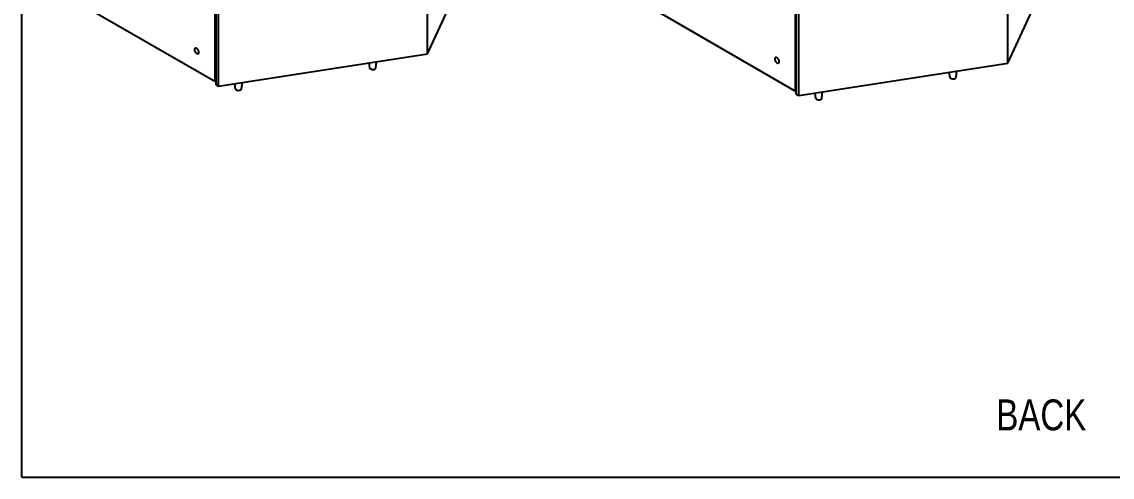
# Model space of a CAD drawing. Header units: millimetres. Extents: x 0 to 1478, y 0 to 841.
# Drawn here: x 0 to 706, y 0 to 295 of the extents above; entities that cross this region are included whole.
import ezdxf

# ---------------------------------------------------------------- set-up
doc = ezdxf.new("R2010")
doc.units = ezdxf.units.MM
doc.header["$LTSCALE"] = 65.395
doc.layers.get('0').update_dxf_attribs({"linetype": 'CONTINUOUS'})
doc.layers.add('AXIS', color=7, linetype='CONTINUOUS')
doc.styles.get("Standard").update_dxf_attribs({"font": 'txt', "width": 0.8})

msp = doc.modelspace()

# ---------------------------------------------------------------- linework, layer by layer
at = {"color": 7, "linetype": 'Continuous'}
for p, q in [((0, 0), (0, 841)), ((262.61, 274.05), (262.61, 551.66)), ((638.39, 267.97), (638.39, 545.58)), ((125.04, 531.28), (125.04, 256.12)), ((125.75, 254.07), (125.75, 531.68)), ((127.38, 253.13), (127.38, 530.74)), ((500.82, 525.19), (500.82, 250.03)), ((501.53, 247.99), (501.53, 525.6)), ((503.16, 247.05), (503.16, 524.66)), ((262.61, 274.05), (298.85, 352.13)), ((638.39, 267.97), (674.62, 346.04)), ((125.04, 256.12), (30.73, 310.57)), ((500.82, 250.03), (406.5, 304.48)), ((127.38, 253.13), (262.61, 274.05)), ((503.16, 247.05), (638.39, 267.97)), ((125.75, 256.52), (125.04, 256.12)), ((125.75, 254.07), (127.38, 253.13)), ((501.53, 250.44), (500.82, 250.03)), ((501.53, 247.99), (503.16, 247.05)), ((0, 0), (1189, 0))]:
    msp.add_line(p, q, dxfattribs=at)
at = {"layer": 'AXIS', "color": 7, "linetype": 'Continuous'}
for p, q in [((229.26, 265), (229.73, 268.96)), ((225.27, 265), (224.88, 268.22)), ((601.04, 258.92), (600.66, 262.13)), ((605.03, 258.92), (605.5, 262.88)), ((138.35, 251.55), (137.96, 254.77)), ((142.34, 251.55), (142.81, 255.52)), ((514.12, 245.46), (513.74, 248.69)), ((518.11, 245.46), (518.58, 249.43))]:
    msp.add_line(p, q, dxfattribs=at)
for points, knots in [([(112.24, 277.73), (112.1, 277.65), (111.87, 277.36), (111.83, 277), (111.83, 276.81)], [0, 0, 0, 0, 0.44925, 1, 1, 1, 1]), ([(111.83, 276.81), (111.83, 276.45), (112.02, 275.71), (112.53, 274.93), (113.07, 274.45), (113.57, 274.16), (114.03, 274.14), (114.24, 274.26)], [0, 0, 0, 0, 0.271099, 0.563793, 0.698524, 0.816708, 1, 1, 1, 1]), ([(114.65, 275.18), (114.65, 275.53), (114.46, 276.27), (113.95, 277.06), (113.4, 277.54), (112.91, 277.82), (112.45, 277.85), (112.24, 277.73)], [0, 0, 0, 0, 0.271099, 0.563793, 0.698524, 0.816708, 1, 1, 1, 1]), ([(114.24, 274.26), (114.37, 274.34), (114.61, 274.63), (114.65, 274.99), (114.65, 275.18)], [0, 0, 0, 0, 0.44925, 1, 1, 1, 1]), ([(488.02, 271.64), (487.88, 271.56), (487.65, 271.27), (487.6, 270.92), (487.6, 270.73)], [0, 0, 0, 0, 0.44925, 1, 1, 1, 1]), ([(487.6, 270.73), (487.6, 270.37), (487.8, 269.63), (488.31, 268.84), (488.85, 268.36), (489.35, 268.08), (489.81, 268.06), (490.02, 268.18)], [0, 0, 0, 0, 0.271099, 0.563793, 0.698524, 0.816708, 1, 1, 1, 1]), ([(490.43, 269.09), (490.43, 269.45), (490.23, 270.19), (489.73, 270.98), (489.18, 271.46), (488.68, 271.74), (488.23, 271.76), (488.02, 271.64)], [0, 0, 0, 0, 0.271099, 0.563793, 0.698524, 0.816708, 1, 1, 1, 1]), ([(490.02, 268.18), (490.15, 268.26), (490.38, 268.55), (490.43, 268.9), (490.43, 269.09)], [0, 0, 0, 0, 0.44925, 1, 1, 1, 1]), ([(226.74, 263.96), (226.55, 263.99), (225.97, 264.13), (225.32, 264.58), (225.27, 265)], [0, 0, 0, 0, 0.313104, 1, 1, 1, 1]), ([(226.74, 263.96), (227.03, 263.92), (227.92, 263.88), (229.18, 264.35), (229.26, 265)], [0, 0, 0, 0, 0.309503, 1, 1, 1, 1]), ([(602.52, 257.88), (602.33, 257.91), (601.75, 258.04), (601.09, 258.49), (601.04, 258.92)], [0, 0, 0, 0, 0.313104, 1, 1, 1, 1]), ([(602.52, 257.88), (602.81, 257.84), (603.7, 257.79), (604.96, 258.27), (605.03, 258.92)], [0, 0, 0, 0, 0.309503, 1, 1, 1, 1]), ([(138.51, 251.16), (138.72, 250.88), (139.47, 250.5), (140.47, 250.42), (141.3, 250.59), (141.93, 250.86), (142.3, 251.26), (142.34, 251.55)], [0, 0, 0, 0, 0.237661, 0.531446, 0.675872, 0.805033, 1, 1, 1, 1]), ([(514.29, 245.07), (514.5, 244.8), (515.25, 244.42), (516.25, 244.34), (517.08, 244.51), (517.71, 244.77), (518.08, 245.18), (518.11, 245.47)], [0, 0, 0, 0, 0.237661, 0.531446, 0.675872, 0.805033, 1, 1, 1, 1])]:
    msp.add_open_spline(points, degree=3, knots=knots, dxfattribs=at)
for points in [[(138.41, 251.33), (138.38, 251.39), (138.36, 251.47), (138.35, 251.54)], [(138.41, 251.33), (138.44, 251.27), (138.47, 251.21), (138.51, 251.16)], [(514.19, 245.24), (514.15, 245.31), (514.13, 245.38), (514.12, 245.46)], [(514.19, 245.24), (514.21, 245.18), (514.25, 245.13), (514.29, 245.07)]]:
    msp.add_open_spline(points, degree=3, dxfattribs=at)

# ---------------------------------------------------------------- texts
at = {"color": 2, "linetype": 'Continuous', "insert": (631.03, 50.34), "char_height": 20, "width": 103.5714, "attachment_point": 1, "line_spacing_factor": 0.9}
msp.add_mtext('BACK', dxfattribs=at)

doc.saveas('drawing.dxf')
